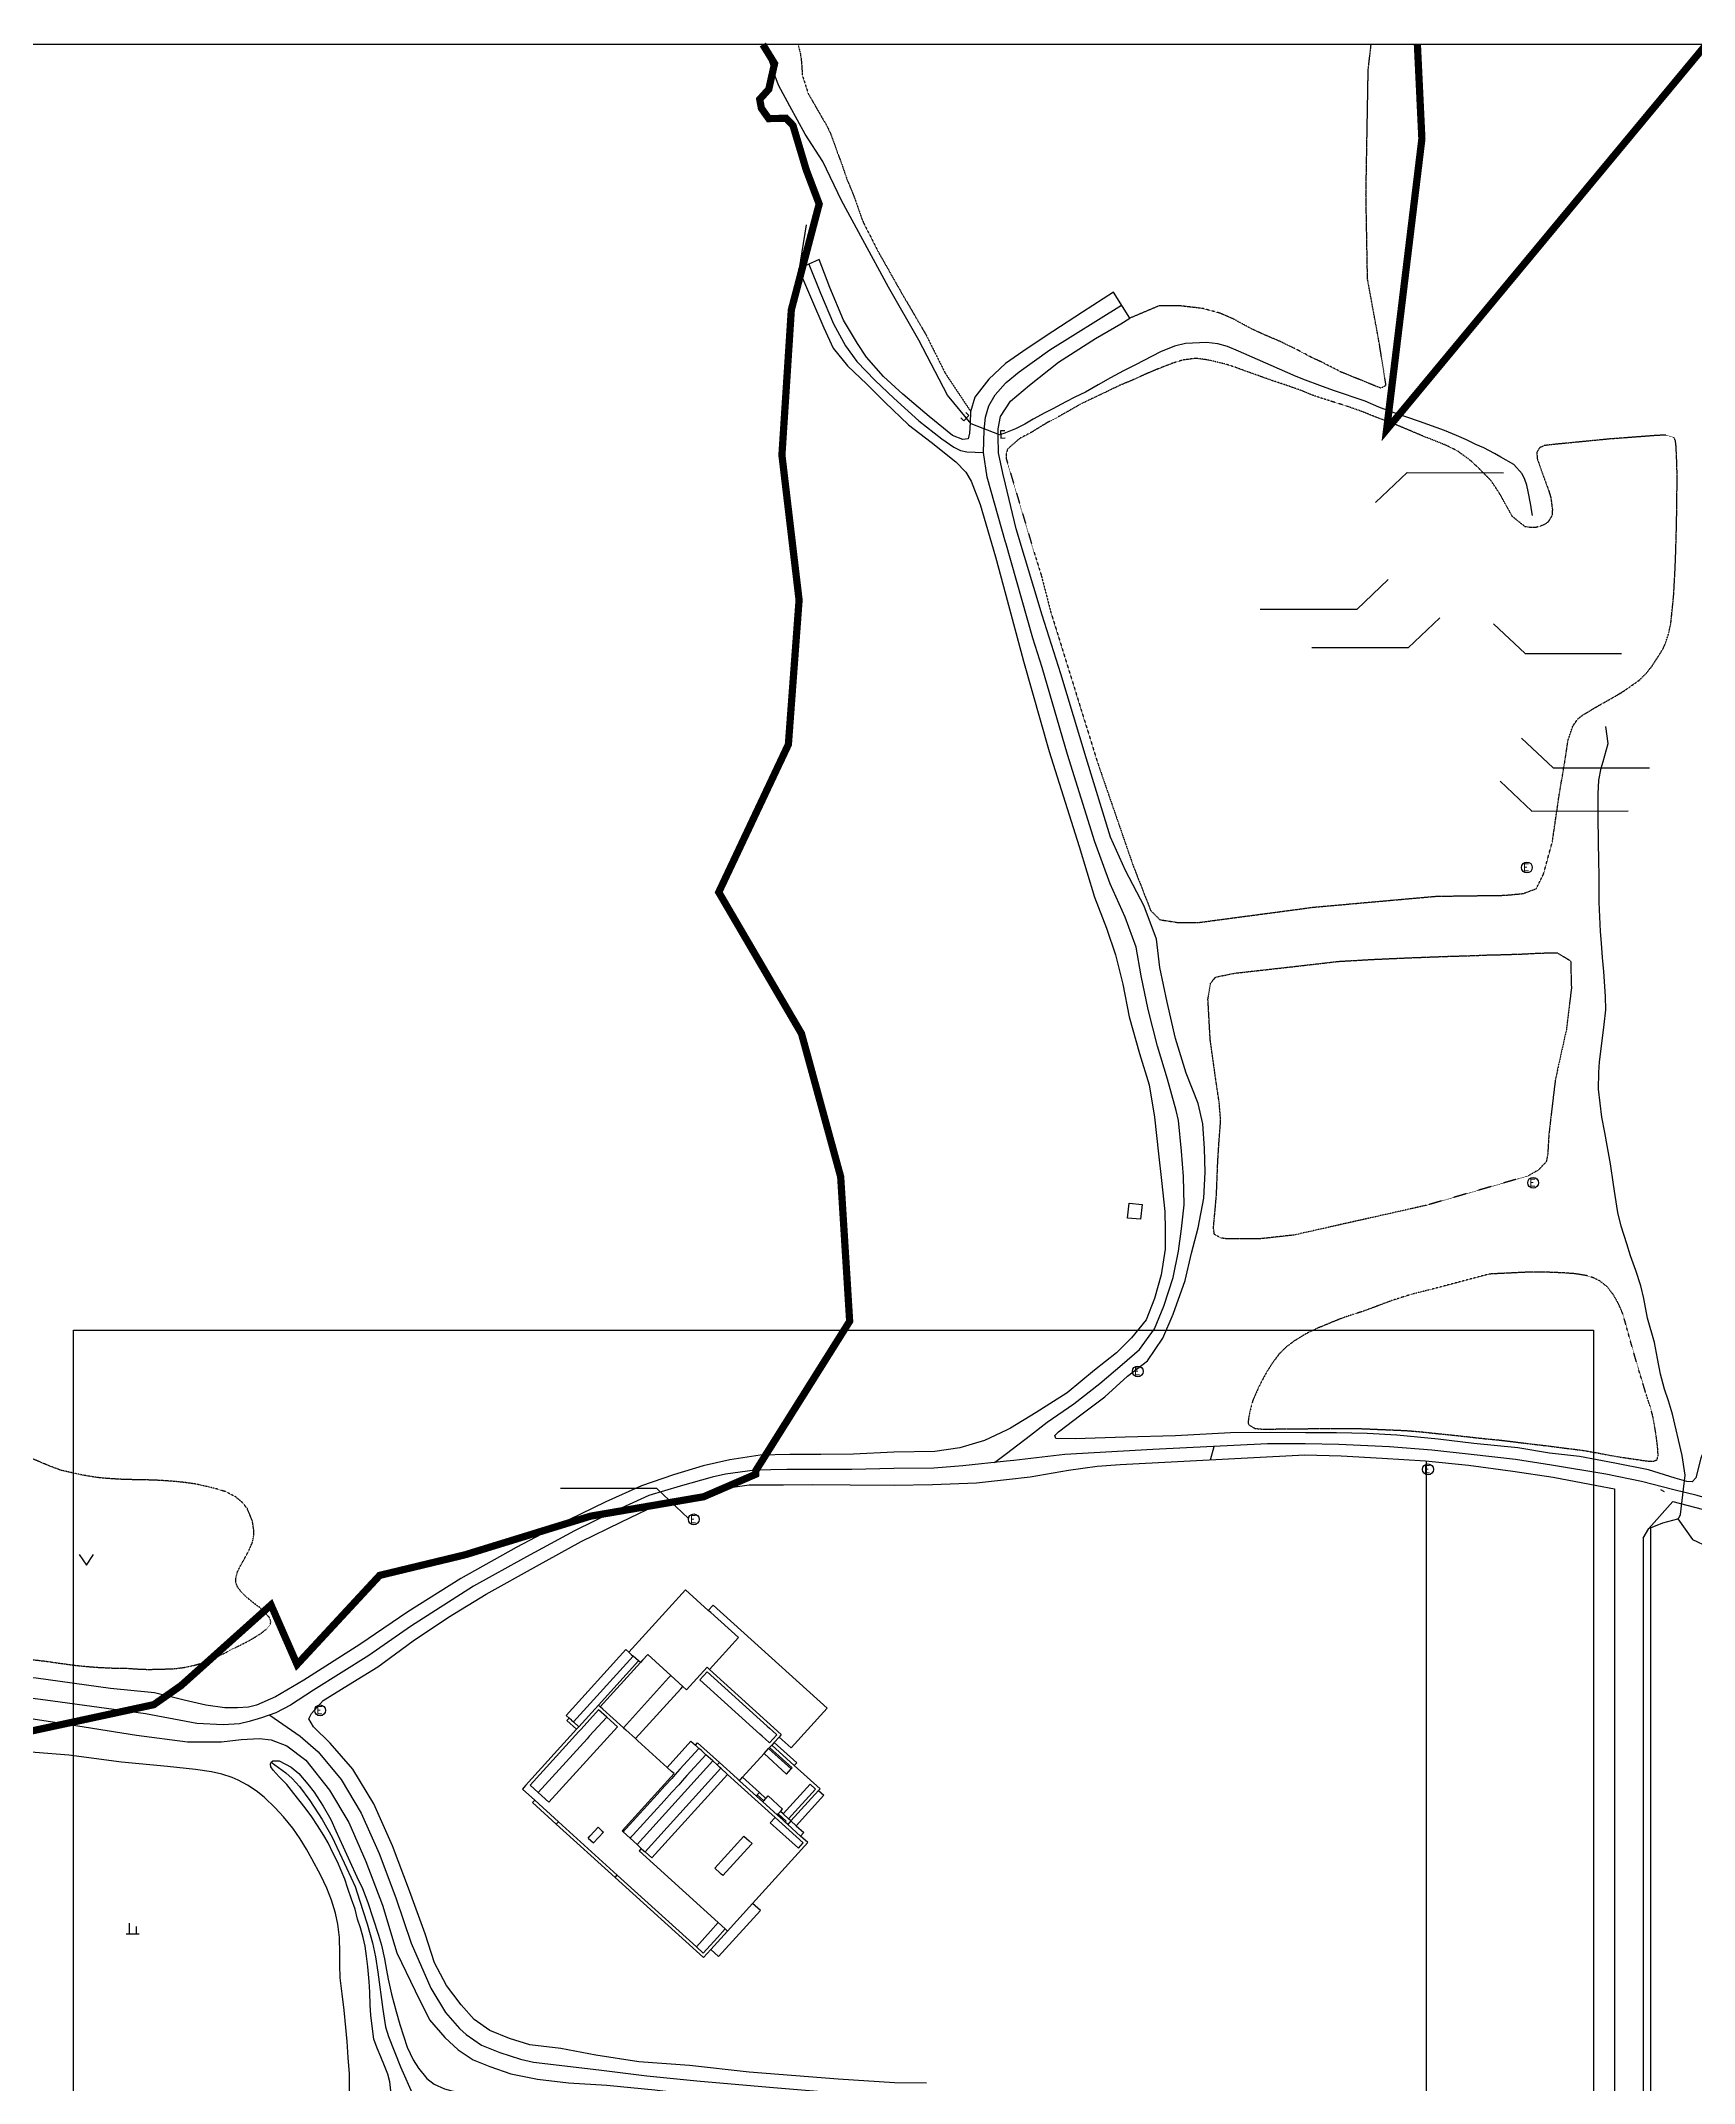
# Model space of a CAD drawing. Header units: millimetres. Extents: x 0 to 945143, y -500 to 526502.
# Drawn here: x 487704 to 716134, y 244220 to 526502 of the extents above; entities that cross this region are included whole.
import ezdxf

# ---------------------------------------------------------------- set-up
doc = ezdxf.new("R2010")
doc.units = ezdxf.units.MM
for name, pattern in [('ANYANG6', [4, 2, -2]), ('DASHDOT', [1, 0.5, -0.25, 0, -0.25]), ('GITA', [0]), ('SOLID', [0])]:
    doc.linetypes.add(name, pattern=pattern)
for name, color, linetype in [('112', 5, 'Continuous'), ('211', 1, 'SOLID'), ('ADA030', 1, 'Continuous'), ('AE340', 7, 'Continuous'), ('AZ0202', 7, 'Continuous'), ('BA002', 7, 'Continuous'), ('DAA001', 5, 'Continuous'), ('DZ001', 7, 'ANYANG6'), ('DZ0011', 3, 'Continuous'), ('J-동경계선', 9, 'DASHDOT'), ('결정선', 7, 'Continuous'), ('지번선', 251, 'Continuous'), ('현황', 7, 'Continuous')]:
    doc.layers.add(name, color=color, linetype=linetype)
doc.styles.add('GHS', font='ROMANS', dxfattribs={"bigfont": 'NGSW.shx'})

# ---------------------------------------------------------------- blocks, each defined once
blk = doc.blocks.new('DAA001')
at = {"layer": 'DAA001', "color": 7}
for points in [[(-0.54, 0.86), (-0.54, -0.64)], [(0.46, 0.36), (0.46, -0.64)], [(-0.94, -0.64), (0.86, -0.64)]]:
    blk.add_lwpolyline(points, dxfattribs=at)
blk = doc.blocks.new('AZ0202')
at = {"layer": 'AZ0202'}
blk.add_circle((0, 0), 0.75, dxfattribs=at)
at = {"layer": 'AZ0202', "style": 'GHS'}
blk.add_text('E', height=1, dxfattribs=at).set_placement((-0.5, -0.48))
blk = doc.blocks.new('DZ0011')
at = {"layer": 'DZ0011', "color": 7}
blk.add_lwpolyline([(-1, 0.6), (0, -0.9), (1, 0.6)], dxfattribs=at)

msp = doc.modelspace()

# ---------------------------------------------------------------- linework, layer by layer
for p, q in [((576777, 312420, -72164), (568952, 303790, -72164)), ((579926, 309565, -72164), (576777, 312420, -72164)), ((579926, 309565, -72164), (580597, 310306, -72164)), ((580259, 309263, -72164), (579926, 309565, -72164)), ((584074, 305803, -72164), (580259, 309263, -72164)), ((580597, 310306, -72164), (596340, 296032, -72164)), ((580077, 301396, -72164), (584074, 305803, -72164)), ((560282, 295047, -72164), (568544, 304159, -72164)), ((569544, 303252, -72164), (561282, 294140, -72164)), ((564743, 296469, -72164), (570285, 302580, -72164)), ((570544, 302345, -72164), (565003, 296234, -72164)), ((568544, 304159, -72164), (568952, 303790, -72164)), ((568952, 303790, -72164), (569285, 303487, -72164)), ((569285, 303487, -72164), (569544, 303252, -72164)), ((570285, 302580, -72164), (569544, 303252, -72164)), ((570544, 302345, -72164), (570285, 302580, -72164)), ((570847, 302679, -72164), (570544, 302345, -72164)), ((571560, 303465, -72164), (570847, 302679, -72164)), ((574746, 300577, -72164), (571560, 303465, -72164)), ((574443, 300244, -72164), (568188, 293345, -72164)), ((574443, 300244, -72164), (574746, 300577, -72164)), ((576412, 299066, -72164), (574746, 300577, -72164)), ((576931, 298595, -72164), (579744, 301698, -72164)), ((578768, 299951, -72164), (579775, 301062, -72164)), ((578768, 299951, -72164), (587028, 292461, -72164)), ((579744, 301698, -72164), (580077, 301396, -72164)), ((588035, 293573, -72164), (579775, 301062, -72164)), ((580077, 301396, -72164), (590004, 292395, -72164)), ((562023, 293469, -72164), (564743, 296469, -72164)), ((564743, 296469, -72164), (565003, 296234, -72164)), ((576110, 298732, -72164), (569855, 291834, -72164)), ((576110, 298732, -72164), (576412, 299066, -72164)), ((576931, 298595, -72164), (576412, 299066, -72164)), ((560690, 294678, -72164), (560282, 295047, -72164)), ((560690, 294678, -72164), (560387, 294344, -72164)), ((560387, 294344, -72164), (561721, 293135, -72164)), ((561023, 294375, -72164), (560690, 294678, -72164)), ((561023, 294375, -72164), (561282, 294140, -72164)), ((561282, 294140, -72164), (562023, 293469, -72164)), ((564775, 295833, -72164), (562356, 293166, -72164)), ((565888, 294824, -72164), (563470, 292157, -72164)), ((565888, 294824, -72164), (564775, 295833, -72164)), ((565336, 295931, -72164), (565003, 296234, -72164)), ((568188, 293345, -72164), (565336, 295931, -72164)), ((567370, 293480, -72164), (565888, 294824, -72164)), ((596340, 296032, -72164), (591369, 290550, -72164)), ((554668, 285357, -72164), (561721, 293135, -72164)), ((562054, 292833, -72164), (555303, 285388, -72164)), ((563168, 291823, -72164), (556417, 284378, -72164)), ((557898, 283035, -72164), (567370, 293480, -72164)), ((562023, 293469, -72164), (561721, 293135, -72164)), ((562356, 293166, -72164), (562054, 292833, -72164)), ((563470, 292157, -72164), (563168, 291823, -72164)), ((568188, 293345, -72164), (568522, 293043, -72164)), ((569855, 291834, -72164), (568522, 293043, -72164)), ((570188, 291532, -72164), (569855, 291834, -72164)), ((574226, 287871, -72164), (570188, 291532, -72164)), ((574226, 287871, -72164), (577518, 291502, -72164)), ((577518, 291502, -72164), (578148, 290931, -72164)), ((578148, 290931, -72164), (578450, 291264, -72164)), ((578148, 290931, -72164), (578481, 290628, -72164)), ((578450, 291264, -72164), (581450, 288544, -72164)), ((587361, 292159, -72164), (587028, 292461, -72164)), ((587768, 291790, -72164), (587361, 292159, -72164)), ((588361, 291252, -72164), (587768, 291790, -72164)), ((588035, 293573, -72164), (588369, 293270, -72164)), ((589369, 292364, -72164), (588361, 291252, -72164)), ((588776, 292901, -72164), (588369, 293270, -72164)), ((588392, 290617, -72164), (588694, 290950, -72164)), ((589030, 291320, -72164), (588694, 290950, -72164)), ((588694, 290950, -72164), (591806, 288129, -72164)), ((588776, 292901, -72164), (589369, 292364, -72164)), ((589702, 292061, -72164), (589030, 291320, -72164)), ((589030, 291320, -72164), (592142, 288499, -72164)), ((590004, 292395, -72164), (589702, 292061, -72164)), ((591369, 290550, -72164), (589702, 292061, -72164)), ((580555, 288748, -72164), (570077, 277191, -72164)), ((578629, 290494, -72164), (576009, 287604, -72164)), ((579592, 289621, -72164), (576972, 286731, -72164)), ((578629, 290494, -72164), (578481, 290628, -72164)), ((578926, 290225, -72164), (578629, 290494, -72164)), ((579592, 289621, -72164), (578926, 290225, -72164)), ((580555, 288748, -72164), (579592, 289621, -72164)), ((581148, 288210, -72164), (580555, 288748, -72164)), ((581450, 288544, -72164), (581148, 288210, -72164)), ((581481, 287908, -72164), (581148, 288210, -72164)), ((583895, 286327, -72164), (581450, 288544, -72164)), ((584664, 286505, -72164), (587620, 289765, -72164)), ((587620, 289765, -72164), (588258, 290469, -72164)), ((587620, 289765, -72164), (590731, 286944, -72164)), ((588258, 290469, -72164), (588392, 290617, -72164)), ((591369, 287647, -72164), (588258, 290469, -72164)), ((591503, 287795, -72164), (588392, 290617, -72164)), ((592142, 288499, -72164), (591806, 288129, -72164)), ((595362, 284905, -72164), (591806, 288129, -72164)), ((554668, 285357, -72164), (554231, 284875, -72164)), ((555303, 285388, -72164), (556417, 284378, -72164)), ((575189, 286998, -72164), (568002, 279072, -72164)), ((571188, 276183, -72164), (581667, 287740, -72164)), ((572114, 275344, -72164), (582593, 286900, -72164)), ((573927, 285308, -72164), (572852, 284123, -72164)), ((574867, 286345, -72164), (573927, 285308, -72164)), ((574226, 287871, -72164), (574855, 287300, -72164)), ((575189, 286998, -72164), (574855, 287300, -72164)), ((575337, 286863, -72164), (574867, 286345, -72164)), ((575830, 285471, -72164), (574890, 284435, -72164)), ((576009, 287604, -72164), (575337, 286863, -72164)), ((576300, 285990, -72164), (575830, 285471, -72164)), ((576972, 286731, -72164), (576300, 285990, -72164)), ((581667, 287740, -72164), (581481, 287908, -72164)), ((582593, 286900, -72164), (581667, 287740, -72164)), ((589149, 280956, -72164), (582593, 286900, -72164)), ((583895, 286327, -72164), (584228, 286025, -72164)), ((584228, 286025, -72164), (584664, 286505, -72164)), ((584228, 286025, -72164), (586562, 283909, -72164)), ((584664, 286505, -72164), (586998, 284389, -72164)), ((593985, 285545, -72164), (590257, 281434, -72164)), ((590731, 286944, -72164), (591369, 287647, -72164)), ((591503, 287795, -72164), (591369, 287647, -72164)), ((593985, 285545, -72164), (594726, 284873, -72164)), ((554231, 284875, -72164), (555938, 283327, -72164)), ((555938, 283327, -72164), (555636, 282994, -72164)), ((558908, 280027, -72164), (555636, 282994, -72164)), ((559210, 280360, -72164), (555938, 283327, -72164)), ((556417, 284378, -72164), (557898, 283035, -72164)), ((572852, 284123, -72164), (568575, 279405, -72164)), ((573816, 283250, -72164), (569538, 278532, -72164)), ((574890, 284435, -72164), (573816, 283250, -72164)), ((586562, 283909, -72164), (586695, 284056, -72164)), ((587451, 283103, -72164), (586562, 283909, -72164)), ((586695, 284056, -72164), (586998, 284389, -72164)), ((587584, 283250, -72164), (586695, 284056, -72164)), ((586998, 284389, -72164), (587887, 283583, -72164)), ((587451, 283103, -72164), (587584, 283250, -72164)), ((587451, 283103, -72164), (589451, 281289, -72164)), ((587584, 283250, -72164), (587887, 283583, -72164)), ((587887, 283583, -72164), (588190, 283918, -72164)), ((590190, 282104, -72164), (588190, 283918, -72164)), ((590998, 280762, -72164), (594726, 284873, -72164)), ((591331, 280460, -72164), (595160, 284682, -72164)), ((595901, 284011, -72164), (592072, 279788, -72164)), ((595362, 284905, -72164), (595160, 284682, -72164)), ((595160, 284682, -72164), (595901, 284011, -72164)), ((559210, 280360, -72164), (558908, 280027, -72164)), ((558908, 280027, -72164), (567041, 272652, -72164)), ((567343, 272986, -72164), (559210, 280360, -72164)), ((563610, 278396, -72164), (564684, 279581, -72164)), ((564684, 279581, -72164), (565277, 279044, -72164)), ((589149, 280956, -72164), (588477, 280215, -72164)), ((592366, 276688, -72164), (588477, 280215, -72164)), ((593038, 277429, -72164), (589149, 280956, -72164)), ((589451, 281289, -72164), (589484, 281325, -72164)), ((590155, 280651, -72164), (589451, 281289, -72164)), ((589484, 281325, -72164), (589584, 281436, -72164)), ((589484, 281325, -72164), (590187, 280687, -72164)), ((589584, 281436, -72164), (589887, 281770, -72164)), ((590696, 280429, -72164), (589584, 281436, -72164)), ((589887, 281770, -72164), (590190, 282104, -72164)), ((590257, 281434, -72164), (589887, 281770, -72164)), ((590187, 280687, -72164), (590155, 280651, -72164)), ((590562, 280281, -72164), (590155, 280651, -72164)), ((590998, 280762, -72164), (590257, 281434, -72164)), ((590696, 280429, -72164), (590562, 280281, -72164)), ((590896, 279979, -72164), (590562, 280281, -72164)), ((591331, 280460, -72164), (590896, 279979, -72164)), ((592673, 278367, -72164), (590896, 279979, -72164)), ((591331, 280460, -72164), (590998, 280762, -72164)), ((592072, 279788, -72164), (591331, 280460, -72164)), ((592072, 279788, -72164), (593109, 278848, -72164)), ((563341, 278100, -72164), (563610, 278396, -72164)), ((563341, 278100, -72164), (564082, 277428, -72164)), ((565425, 278910, -72164), (564082, 277428, -72164)), ((565277, 279044, -72164), (565425, 278910, -72164)), ((568150, 278938, -72164), (568002, 279072, -72164)), ((568272, 279072, -72164), (568150, 278938, -72164)), ((568150, 278938, -72164), (569113, 278064, -72164)), ((568575, 279405, -72164), (568272, 279072, -72164)), ((569235, 278199, -72164), (569113, 278064, -72164)), ((570077, 277191, -72164), (569113, 278064, -72164)), ((569538, 278532, -72164), (569235, 278199, -72164)), ((570077, 277191, -72164), (570669, 276654, -72164)), ((570669, 276654, -72164), (570367, 276320, -72164)), ((570669, 276654, -72164), (571003, 276351, -72164)), ((580820, 273929, -72164), (584850, 278374, -72164)), ((585827, 277218, -72164), (581931, 272921, -72164)), ((584850, 278374, -72164), (585591, 277702, -72164)), ((585591, 277702, -72164), (585961, 277366, -72164)), ((585961, 277366, -72164), (585827, 277218, -72164)), ((586049, 269051, -72164), (593674, 277460, -72164)), ((592366, 276688, -72164), (593038, 277429, -72164)), ((593109, 278848, -72164), (592673, 278367, -72164)), ((593674, 277460, -72164), (592673, 278367, -72164)), ((581294, 266412, -72164), (570367, 276320, -72164)), ((571003, 276351, -72164), (571188, 276183, -72164)), ((571188, 276183, -72164), (572114, 275344, -72164)), ((581561, 273257, -72164), (580820, 273929, -72164)), ((567041, 272652, -72164), (567343, 272986, -72164)), ((567041, 272652, -72164), (579264, 261569, -72164)), ((567343, 272986, -72164), (578270, 263078, -72164)), ((581709, 273123, -72164), (581561, 273257, -72164)), ((581894, 272955, -72164), (581709, 273123, -72164)), ((581931, 272921, -72164), (581894, 272955, -72164)), ((582590, 265237, -72164), (586049, 269051, -72164)), ((587123, 268077, -72164), (586049, 269051, -72164)), ((580219, 265227, -72164), (581294, 266412, -72164)), ((581182, 264354, -72164), (582257, 265539, -72164)), ((581294, 266412, -72164), (582257, 265539, -72164)), ((587123, 268077, -72164), (581346, 261706, -72164)), ((582257, 265539, -72164), (582590, 265237, -72164)), ((578270, 263078, -72164), (580219, 265227, -72164)), ((579233, 262205, -72164), (578270, 263078, -72164)), ((581182, 264354, -72164), (579233, 262205, -72164)), ((579264, 261569, -72164), (580272, 262680, -72164)), ((580272, 262680, -72164), (582590, 265237, -72164)), ((581346, 261706, -72164), (580272, 262680, -72164))]:
    msp.add_line(p, q)
at = {"elevation": 72245}
msp.add_lwpolyline([(492207, 199812), (492207, 348312), (702207, 348312), (702207, 199812), (492207, 199812)], close=True, dxfattribs=at)
at = {"layer": '112', "linetype": 'Continuous', "extrusion": (0.000761888, -0.001614, 0.999998)}
msp.add_line((712023, 325950, -72261), (711553, 326208, -72260), dxfattribs=at)
msp.add_line((712023, 325950, -72261), (711553, 326208, -72260), dxfattribs=at)
msp.add_line((712023, 325950, -72261), (711553, 326208, -72260), dxfattribs=at)
msp.add_line((712023, 325950, -72261), (711553, 326208, -72260), dxfattribs=at)
at = {"layer": '211', "color": 5, "linetype": 'GITA', "extrusion": (0.000761888, -0.001614, 0.999998)}
msp.add_line((591326, 487565, -56940), (593476, 501070, -56920), dxfattribs=at)
at = {"layer": 'ADA030', "extrusion": (0.000761888, -0.001614, 0.999998)}
msp.add_line((709110, 319539, -72269), (709875, 320867, -72267), dxfattribs=at)
at = {"layer": 'ADA030', "extrusion": (0.000761888, -0.001614, 0.999998), "elevation": -72244, "flags": 128}
for points in [[(621177, 334355), (618122, 332919), (614750, 331897), (611275, 331393), (605612, 331316), (600042, 331026), (595532, 330987), (591232, 330998), (587166, 330909), (582947, 330276), (579291, 329447), (575171, 328183), (570767, 326644), (565802, 324460), (560611, 321914), (553440, 318146), (545782, 313867), (538466, 309227), (531829, 304720), (524073, 299820), (520159, 297508), (517549, 296361), (516442, 296080), (514937, 295968), (513194, 295967), (510557, 296330), (507540, 297026), (503459, 298034), (497369, 298664), (487096, 300086), (477098, 301047), (473258, 301288), (472860, 301479), (472711, 301888), (474777, 303725), (476877, 305669), (478975, 308619), (480849, 311963), (482885, 315398), (484832, 319440), (481682, 320671), (479355, 315735), (477536, 311812), (475678, 309265), (474089, 307441), (471975, 305722), (469429, 303971), (466491, 302071), (464698, 301254), (462200, 300628), (458515, 300332), (455119, 300269), (450858, 300703), (446335, 301388), (441777, 302500), (437253, 303709), (433621, 305022), (428829, 306476), (423679, 308287), (418450, 309751), (413166, 310578), (409154, 311133), (403894, 311556), (398395, 311980), (393640, 312173), (389000, 312041), (385683, 311961), (383639, 312006), (382748, 312764), (382633, 313446), (384454, 314908), (388556, 316915), (392791, 318719), (397759, 320902), (403363, 323342), (407749, 325488), (412243, 327715), (416031, 330243), (418338, 331482), (421043, 333283), (423451, 336316), (425954, 340034), (427153, 343490), (427322, 348523), (426943, 351947), (426331, 353989), (425936, 355850), (424272, 361251), (422327, 367257), (420861, 372925), (419795, 377148), (418424, 381537), (416395, 387692), (414303, 392948), (410797, 400604), (407661, 406823), (404682, 412914), (401340, 418957), (397236, 425560), (393518, 431067), (388339, 438639), (384981, 442701), (382693, 445468), (379119, 450493), (376445, 454896), (374033, 459340), (371930, 463783), (370417, 468238), (369035, 472826), (367209, 479830), (365966, 485766), (365113, 491604), (364039, 498733), (363372, 504453), (362949, 510008), (363378, 516209), (364097, 520668), (364924, 523747), (365869, 525719), (366054, 525886)], [(621039, 481772), (621034, 481768), (618725, 479632), (616810, 477157), (616201, 475111), (616140, 473583), (616086, 472140), (615872, 471386), (615123, 471270), (613736, 471832), (610490, 474445), (606848, 477556), (604173, 479990), (601815, 482685), (600609, 484561), (598645, 487777), (596763, 492300), (595292, 496158), (592454, 494860), (594229, 490684), (595930, 486729), (597217, 483904), (599209, 481483), (601868, 478933), (604379, 476459), (607624, 473329), (610750, 470916), (614174, 468184), (615560, 466777), (616277, 465548), (617547, 462319), (619639, 455065), (621069, 449749)], [(621044, 475529), (621735, 476602), (624348, 478817), (628385, 481957), (633466, 485223), (636954, 487250), (638216, 488046), (635948, 491627), (631684, 488869), (627566, 486232), (624050, 483862), (621039, 481772)], [(621054, 465104), (620693, 466615), (620069, 469425), (620012, 471731), (620048, 472759), (620370, 474480), (621044, 475529)], [(713233, 324476), (717285, 323448), (723549, 321169), (730372, 318389), (739344, 314444), (747763, 311019), (754358, 308348), (761174, 305841), (766711, 303790), (772277, 301808), (777455, 299881), (782031, 298598), (786656, 297780), (790821, 297263), (793683, 297205), (796949, 297366), (803218, 297907), (811157, 298542), (816603, 298994), (821015, 299487), (824882, 300076), (828590, 300548), (831053, 301405), (832789, 302261), (834696, 304113), (835552, 306165), (836339, 309405), (837517, 313366), (837947, 317985), (838320, 321797), (838163, 324483), (837925, 327856), (837625, 331519), (836740, 337288), (833684, 337152), (834154, 334057), (834807, 330026), (835072, 325909), (835189, 323120), (835199, 319230), (834814, 315713), (834005, 313138), (833092, 310415), (832446, 308346), (831095, 306389), (829496, 305156), (827283, 304334), (823985, 303553), (820180, 303041), (814695, 302449), (808272, 301982), (802622, 301564), (796858, 301192), (791030, 301364), (785973, 301854), (781047, 302749), (776142, 304123), (770918, 305976), (764972, 307957), (756854, 311105), (748832, 314194), (737234, 319107), (728848, 322770), (721611, 325405), (718212, 326395), (717835, 326503), (717566, 327460), (718246, 330086), (718921, 331732), (719916, 333197), (721275, 334200), (723505, 334964), (726211, 335651), (728239, 335984), (730677, 335943), (733664, 335789), (736575, 335426), (739496, 335260), (742441, 335069), (745094, 334700), (750616, 333527), (755190, 331938), (759262, 330756), (763648, 329536), (766756, 328628), (770617, 327983), (773985, 327492), (776889, 327501), (779983, 327737), (782433, 328087), (784744, 328875), (786812, 329986), (789089, 331974), (790855, 334135), (793042, 336177), (795745, 338248), (797437, 339644), (799598, 341957), (800486, 344627), (800788, 347875), (800796, 350260), (800257, 353383), (799623, 355822), (798538, 358758), (797321, 361647), (796480, 365362), (796013, 369889), (795830, 373957), (795449, 378381), (795686, 380329), (796432, 382058), (797334, 384043), (797858, 386679), (797680, 388922), (797194, 390470), (796216, 392656), (795118, 392165), (796068, 390043), (796492, 388692), (796646, 386750), (796182, 384414), (795333, 382545), (794514, 380646), (794240, 378402), (794630, 373878), (794814, 369800), (795292, 365167), (796172, 361278), (797420, 358316), (798475, 355462), (799081, 353129), (799594, 350159), (799586, 347933), (799301, 344876), (798540, 342586), (796611, 340522), (794996, 339189), (792264, 337095), (789975, 334958), (788222, 332813), (786123, 330981), (784262, 329981), (782151, 329261), (779852, 328932), (776841, 328703), (774070, 328694), (770803, 329171), (767024, 329802), (763978, 330692), (759590, 331913), (755555, 333084), (750939, 334687), (745302, 335885), (742563, 336266), (739569, 336460), (736683, 336624), (733769, 336987), (730718, 337144), (728151, 337187), (725965, 336829), (723161, 336117), (720710, 335277), (719037, 334042), (717856, 332303), (717103, 330467), (716402, 327762), (715933, 327239), (715200, 327254), (713552, 327711), (709897, 328858), (705209, 329787), (700345, 330731), (696186, 331172), (691839, 331923), (685772, 332502), (680823, 333095), (675108, 333652), (671012, 333891), (666752, 333976), (662475, 333982), (657590, 334021), (652111, 333984), (644518, 333554), (637561, 333396), (630654, 333155), (628002, 333185), (627866, 333604), (628346, 334126), (631436, 336456), (634763, 338945), (637889, 341844), (640650, 343920), (642785, 347094), (644200, 350375), (645869, 355053), (646722, 358810), (647644, 362328), (648448, 366408), (648646, 370020), (648534, 373280), (648297, 376705), (647642, 379503), (645991, 383697), (644545, 388493), (643401, 393534), (642372, 398314), (641919, 402204), (640202, 406772), (637639, 411719), (635547, 416332), (632178, 427303), (628676, 438904), (626129, 447009), (622533, 458923), (621054, 465104)], [(621069, 449749), (623518, 440636), (627083, 428149), (631213, 415015), (633322, 408028), (634983, 403733), (636234, 400055), (637238, 395985), (638138, 391505), (639550, 386397), (640902, 382066), (641613, 377609), (642195, 372573), (642582, 368854), (643051, 364572), (643090, 362045), (643122, 359364), (642546, 355830), (641641, 352573), (640454, 349588), (638443, 347124), (636392, 345025), (633342, 342633), (629551, 339536), (625269, 336790), (621730, 334615), (621177, 334355)], [(662400, 330956), (667410, 330804), (673068, 330485), (679055, 330133), (685032, 329526), (691156, 328699), (696730, 327879), (702765, 326730), (705165, 326250)], [(610147, 244103), (610147, 244103), (605688, 244152), (597940, 244664), (585635, 245632), (577374, 246523), (570370, 247064), (564432, 247961), (559614, 248886), (555330, 249408), (552522, 250293), (549782, 251379), (547637, 252918), (545832, 254913), (543816, 257611), (542170, 260748), (540838, 264727), (538671, 270697), (536349, 276922), (533758, 282704), (530875, 287514), (527734, 291103), (525417, 293356), (524789, 294471), (525132, 295199), (526764, 296988), (530275, 299154), (534321, 301663), (539182, 305248), (544096, 308494), (549286, 311698), (556249, 315540), (562390, 318947), (567906, 321658), (572780, 323990), (577032, 325010), (581760, 326269), (585638, 326781), (590386, 326812), (594311, 326832), (599593, 326790), (605648, 326775), (610964, 326835), (617041, 327087), (621183, 327545)], [(621183, 327545), (624457, 327906), (629737, 328828), (633706, 329372), (636898, 329618)], [(378655, 305985), (386582, 307446), (390148, 307899), (394107, 307937), (398032, 307900), (402139, 307647), (405633, 307181), (409507, 306878), (414019, 306128), (419515, 304681), (424376, 302633), (429003, 300955), (434056, 299604), (439284, 298267), (443886, 297917), (449124, 297179), (452771, 297027), (455175, 296439), (457186, 295035), (458688, 293173), (459285, 291260), (459871, 288478), (461485, 278321), (462507, 267208), (464034, 252711), (464688, 244295), (465476, 239821), (466318, 237017), (467189, 234122), (468309, 232361), (469718, 230703), (471474, 229120), (474060, 228015), (476521, 227446), (480645, 227322), (491035, 226715), (499544, 226617), (505428, 226447), (511666, 225991), (517579, 225761), (522448, 225221), (526227, 224425), (530848, 223124), (534657, 221682), (539016, 220291), (543812, 219409), (549527, 218855), (555213, 218696), (561439, 218419), (562013, 218329), (563431, 216588), (564841, 213759), (565468, 210761), (565637, 207587), (565421, 204894), (565130, 203485), (564002, 200012), (562274, 197048), (559917, 193186), (558228, 189053), (556735, 182626), (555748, 177057), (555402, 172177), (555742, 166265), (556144, 162909), (556878, 157833), (556879, 157830)], [(621308, 194469), (620925, 194817), (616257, 199683), (611102, 205968), (606034, 211244), (602212, 214644), (599424, 216931), (597000, 218708), (594521, 219985), (591389, 221192), (588371, 221900), (585155, 222231), (581884, 222326), (578885, 222299), (574966, 222223), (570701, 222100), (566969, 222022), (563175, 222010), (559187, 222232), (554671, 222482), (550797, 222775), (546763, 223078), (542036, 223592), (537945, 224278), (534251, 225173), (531699, 226176), (528254, 227435), (525640, 228076), (522214, 228511), (518965, 228553), (514670, 228785), (509882, 228987), (505013, 229447), (499617, 229650), (494004, 229864), (488392, 230072), (483484, 230217), (479280, 230753), (476149, 231226), (474029, 232171), (471967, 234195), (470841, 236680), (469760, 240051), (468879, 243678), (467848, 251259), (466172, 266000), (463820, 285289), (463532, 290553), (463582, 293484), (463983, 295064), (464911, 296003), (466234, 296412), (468301, 296464), (472028, 296299), (477601, 295852), (489691, 293989), (500964, 292223), (508020, 291265), (512706, 291279), (515454, 291609), (517965, 291727), (519601, 291559), (521744, 290740), (524390, 288731), (527633, 284595), (530307, 280150), (532678, 274754), (534950, 268699), (536965, 262137), (539461, 256844), (541461, 252844), (543578, 250435), (545430, 248730), (547483, 247307), (549814, 246389), (552713, 245404), (556362, 244646), (560668, 244128), (565974, 243816), (572609, 243182), (579382, 242364), (591272, 241474), (602242, 240370), (611001, 239819), (619279, 238783), (621267, 238437)]]:
    msp.add_lwpolyline(points, dxfattribs=at)
at = {"layer": 'ADA030', "flags": 128}
for points, elevation in [([(636843, 329734), (662345, 331072)], -72197), ([(705110, 326366), (705110, 209343)], -72269), ([(709875, 320867), (713178, 324592)], -72267), ([(709110, 319539), (709110, 206538)], -72269)]:
    msp.add_lwpolyline(points, dxfattribs=dict(at, elevation=elevation))
at = {"layer": 'AE340', "extrusion": (0.000761888, -0.001614, 0.999998), "elevation": -72244, "flags": 128}
for points in [[(614859, 474291), (615294, 473878), (615982, 474604), (615546, 475017)], [(620943, 472496), (620343, 472477), (620374, 471478), (620974, 471497)]]:
    msp.add_lwpolyline(points, dxfattribs=at)
at = {"layer": 'BA002', "extrusion": (0.000761888, -0.001614, 0.999998), "elevation": -72244}
msp.add_lwpolyline([(519568, 288489), (521591, 287013), (522472, 286235), (523485, 285091), (524908, 283184), (526627, 280523), (528006, 278088), (530004, 273870), (531167, 271266), (531798, 269403), (532840, 266103), (533585, 263506), (534015, 261574), (534329, 259428), (535008, 254261), (535388, 251883), (535784, 250562), (537437, 246379), (539263, 242321), (540092, 241057), (541191, 240042), (542954, 238985), (544681, 238460), (546775, 238253), (557168, 238168), (570168, 238014), (573940, 237809), (578368, 237318), (584601, 236293), (589890, 235064), (596623, 233997), (603511, 233178), (610399, 232481), (621273, 231866)], dxfattribs=at)
at = {"layer": 'DZ001', "extrusion": (0.000761888, -0.001614, 0.999998), "elevation": -72244, "flags": 128}
for points in [[(592346, 525886), (592497, 525455), (592695, 524627), (592803, 523888), (592862, 523275), (592967, 521640), (593776, 519086), (594168, 518416), (594761, 517384), (595193, 516635), (596442, 514468), (596883, 513515), (597458, 511938), (597818, 510927), (598340, 509554), (598644, 508657), (599161, 507170), (599700, 505877), (600220, 504566), (600674, 503278), (601106, 502029), (601410, 501255), (603452, 497234), (606649, 491590), (610127, 485633), (612705, 480465), (616221, 475180)], [(667183, 480735), (672925, 478406), (673613, 478786), (672698, 484515), (671060, 493480), (670849, 505134), (671154, 522390), (671560, 525886)], [(667183, 480735), (664590, 482044), (663328, 482624), (662145, 483259), (661076, 483810), (658995, 484823), (656789, 485767), (655526, 486349), (654628, 486783), (652649, 487878), (650659, 488746), (648363, 489374), (647419, 489499), (645136, 489755), (642227, 489739), (638216, 488046)], [(667183, 480735), (664590, 482044), (663328, 482624), (662145, 483259), (661076, 483810), (658995, 484823), (656789, 485767), (655526, 486349), (654628, 486783), (652649, 487878), (650659, 488746), (648363, 489374), (647419, 489499), (645136, 489755), (642227, 489739), (638216, 488046)], [(667183, 480735), (664590, 482044), (663328, 482624), (662145, 483259), (661076, 483810), (658995, 484823), (656789, 485767), (655526, 486349), (654628, 486783), (652649, 487878), (650659, 488746), (648363, 489374), (647419, 489499), (645136, 489755), (642227, 489739), (638216, 488046)], [(667183, 480735), (664590, 482044), (663328, 482624), (662145, 483259), (661076, 483810), (658995, 484823), (656789, 485767), (655526, 486349), (654628, 486783), (652649, 487878), (650659, 488746), (648363, 489374), (647419, 489499), (645136, 489755), (642227, 489739), (638216, 488046)], [(476288, 305124), (480119, 303889), (481744, 303532), (484438, 302969), (486159, 302688), (488529, 302417), (490046, 302191), (492279, 301880), (493591, 301740), (495824, 301562), (497886, 301468), (499487, 301463), (500907, 301354), (502629, 301287), (504758, 301339), (506195, 301394), (507581, 301571), (508943, 301855), (509954, 302147), (511134, 302599), (513290, 303614), (514481, 304241), (515378, 304679), (516421, 305203), (517431, 305803), (518282, 306354), (518973, 306905), (519419, 307440), (519550, 307838), (519334, 308462), (518217, 309691), (517443, 310247), (516328, 311156), (515425, 312028), (514957, 312651), (514719, 313253), (514720, 313934), (514916, 314764), (515438, 315810), (515948, 316664), (516555, 317858), (516953, 318745), (517190, 319779), (517188, 320472), (517000, 321778), (516286, 323514), (515520, 324444), (514700, 325110), (513392, 325820), (511954, 326261), (510625, 326588), (509192, 326903), (507539, 327136), (505852, 327302), (504113, 327415), (502256, 327485), (500603, 327509), (498967, 327552), (497189, 327661), (495905, 327775), (494848, 327912), (493314, 328183), (490552, 328805), (489018, 329381), (487846, 329866), (486880, 330277), (485799, 330760), (484048, 331801), (482545, 333070), (481620, 334001), (480408, 335259), (479551, 336169), (478868, 336898), (478083, 337442), (477275, 338007), (476558, 338591), (475955, 338963), (475228, 339001), (474092, 338658), (472822, 337915), (471677, 337023), (470271, 335783), (468808, 334558), (467444, 333251), (466740, 332330), (465911, 331169), (465403, 330441), (464872, 329656), (464489, 328632), (464308, 327428), (464343, 326372), (464680, 325157), (465169, 323977), (465804, 322706), (466408, 321480), (467203, 320074), (467833, 318814), (468362, 317713), (468754, 316862), (469370, 315796), (470094, 314628), (470618, 313788), (471181, 312733), (471596, 311780), (472060, 310122), (472341, 308896), (472869, 306449)]]:
    msp.add_lwpolyline(points, dxfattribs=at)
for points in [[(644992, 404508), (647570, 404509), (663604, 406642), (680544, 408157), (690034, 408287), (692527, 408524), (694360, 409195), (695372, 411198), (696606, 415705), (697542, 422153), (698318, 426722), (698767, 429705), (699415, 431660), (700138, 432684), (700785, 433188), (703156, 434614), (703938, 435035), (705447, 435889), (706593, 436593), (708657, 438055), (709595, 438999), (710432, 440046), (711905, 442378), (712191, 443038), (712680, 444504), (712978, 445936), (713363, 449749), (713566, 453515), (713636, 455355), (713761, 459615), (713844, 465988), (713802, 467846), (713699, 470316), (713601, 471134), (713408, 471565), (712324, 471888), (711177, 471852), (704447, 471350), (696264, 470547), (695526, 470450), (694823, 470134), (694445, 469495), (694514, 468597), (695568, 465624), (696091, 464239), (696391, 463217), (696601, 461605), (696540, 460752), (695988, 459844), (695489, 459531), (694921, 459305), (694297, 459110), (693593, 459116), (692820, 459236), (691085, 460641), (689322, 463806), (688038, 465722), (686575, 467185), (685215, 468448), (683508, 469681), (682120, 470394), (678726, 471751), (676577, 472659), (674360, 473585), (672535, 474252), (670079, 475221), (668033, 475950), (665969, 476583), (663736, 477304), (661808, 478084), (659711, 478829), (657733, 479474), (656095, 480073), (654083, 480782), (652775, 481273), (651434, 481698), (649877, 482077), (648922, 482292), (647292, 482498), (645520, 482261), (644203, 481851), (642348, 481129), (640730, 480466), (638756, 479560), (636713, 478711), (634903, 477833), (633423, 477140), (631499, 476211), (630053, 475389), (628249, 474372), (626797, 473608), (625594, 472872), (624471, 472186), (623053, 471468), (621319, 469958), (621140, 469390), (621107, 468742), (624962, 455778), (626002, 452441), (627287, 447463), (633773, 426580), (638687, 412341), (641105, 406167), (642349, 404915)], [(652664, 397516), (660386, 398382), (667149, 399161), (669313, 399282), (671340, 399403), (675889, 399611), (677508, 399674), (681665, 399835), (685822, 399959), (687373, 400030), (689571, 400083), (690707, 400120), (692138, 400156), (693626, 400236), (694762, 400297), (696193, 400326), (697318, 400329), (699126, 399215), (699230, 395450), (698543, 389740), (697408, 384642), (696990, 382648), (696424, 377909), (696109, 375125), (695964, 372558), (695766, 371478), (694664, 370300), (693246, 369499), (679243, 365446), (660895, 361325), (656296, 360813), (651462, 360823), (650837, 360907), (649899, 361415), (649781, 362335), (649854, 363159), (650191, 366897), (650364, 371362), (650556, 374401), (650769, 377150), (650574, 379592), (650084, 382891), (649323, 388376), (649013, 393936), (649374, 396140), (650081, 396982)], [(679666, 353759), (677202, 353150), (675499, 352618), (674444, 352277), (673002, 351740), (671822, 351285), (670392, 350761), (669155, 350385), (667827, 349933), (666635, 349474), (665239, 348891), (664104, 348424), (662878, 347838), (662083, 347400), (660881, 346644), (659849, 345867), (658777, 344792), (657879, 343586), (657141, 342414), (656471, 341186), (655985, 340219), (655576, 339309), (655207, 338456), (655005, 337718), (654808, 336945), (654662, 336274), (654567, 335558), (654607, 335149), (655505, 334599), (656573, 334506), (660327, 334532), (662082, 334555), (666052, 334609), (667688, 334593), (670176, 334569), (674147, 334402), (676396, 334305), (678390, 334138), (680469, 333917), (682685, 333690), (685003, 333439), (687270, 333181), (689298, 332992), (691957, 332666), (693849, 332433), (696048, 332177), (698025, 331920), (701008, 331540), (702883, 331208), (704571, 330881), (706088, 330629), (707588, 330404), (708917, 330210), (709826, 330083), (710587, 330064), (711075, 330283), (711216, 330834), (711139, 332084), (710925, 333696), (710745, 334854), (710460, 336387), (710066, 337784), (709543, 339367), (708980, 341257), (708487, 342841), (707988, 344578), (707488, 346337), (707176, 347450), (706693, 349215), (706260, 350645), (705701, 351894), (705031, 353073), (704230, 354128), (703238, 354926), (702248, 355420), (701259, 355724), (699634, 355988), (698083, 356101), (696004, 356181), (694386, 356187), (692988, 356183), (687865, 355932)]]:
    msp.add_lwpolyline(points, close=True, dxfattribs=at)
at = {"layer": 'J-동경계선', "color": 2, "linetype": 'Continuous', "lineweight": -3}
msp.add_lwpolyline([(0, 0), (945143, 0), (945143, 526002), (0, 526002)], close=True, dxfattribs=at)
at = {"layer": '결정선', "color": 5, "linetype": 'Continuous', "lineweight": -3, "const_width": 1000}
for points in [[(483252, 292211), (503302, 296531), (505067, 297767), (507081, 299178), (507568, 299613), (519503, 310319), (523108, 302089), (534516, 314402), (546325, 317250), (546968, 317448), (563637, 322585), (568265, 323380), (576456, 324786), (579280, 325271), (586466, 328376), (586492, 328883), (599454, 349528), (598757, 360762), (598214, 369494), (592798, 389286), (581366, 408828), (590987, 429245), (592467, 449214), (590095, 469243), (591393, 489314), (595242, 503953), (593458, 508661), (591622, 514806), (590687, 515789), (588264, 515759), (587260, 517179), (587027, 518422), (588278, 519811), (589079, 523363), (587452, 526002)], [(677897, 526002), (678517, 512951), (673786, 473936), (673643, 472758), (717801, 526002)]]:
    msp.add_lwpolyline(points, dxfattribs=at)
at = {"layer": '지번선', "extrusion": (0.000761888, -0.001614, 0.999998), "elevation": -57276}
for points in [[(672148, 462598), (676518, 466729), (689842, 466721)], [(673918, 451952), (669553, 447815), (656229, 447808)], [(681025, 446655), (676660, 442518), (663336, 442510)], [(688470, 445847), (692839, 441715), (706163, 441723)], [(692336, 430045), (696706, 425913), (710030, 425920)], [(689361, 424091), (693731, 419959), (707054, 419967)], [(577218, 322191), (572849, 326323), (559525, 326316)]]:
    msp.add_lwpolyline(points, dxfattribs=at)
at = {"layer": '현황', "extrusion": (0.000761888, -0.001614, 0.999998)}
for p, q in [((711808, 321672, -72267), (713861, 322203, -72268)), ((713861, 322203, -72268), (715914, 319380, -72274)), ((709875, 320867, -72267), (711808, 321672, -72267)), ((715914, 319380, -72274), (718086, 318330, -72277))]:
    msp.add_line(p, q, dxfattribs=at)
at = {"layer": '현황', "extrusion": (0.000761888, -0.001614, 0.999998), "elevation": -72244}
for points in [[(621181, 330075), (615128, 329432), (611120, 329114), (605630, 329045), (599818, 328908), (594922, 328909), (590809, 328905), (586402, 328845), (582354, 328272), (580526, 327858), (576102, 326597), (571774, 325317), (566854, 323059), (561500, 320431), (554844, 316843), (547534, 312782), (538824, 307237), (533075, 303191), (525418, 298404), (522250, 296334), (520226, 295269), (518255, 294577), (516551, 294071), (515195, 293789), (512950, 293623), (509288, 293798), (502212, 295128), (488394, 297037), (477349, 298449), (472643, 298794), (466309, 298791), (460308, 298546), (453945, 298648), (449991, 298941), (445110, 299652), (440530, 300383), (435654, 301656), (428916, 303715), (424027, 305460), (418982, 307216), (413592, 308353), (409330, 309006), (404763, 309369), (403016, 309602), (398213, 309940), (393873, 310055), (389574, 309970), (386132, 309703), (383180, 309347), (381824, 309116), (380823, 309244), (380183, 309790), (379857, 310606), (379890, 311723), (381126, 313782), (382179, 314881), (384246, 316240), (388020, 318087), (392279, 319901), (397243, 322082), (402822, 324512), (407180, 326644), (411597, 328832), (415326, 331320), (417962, 332892), (419315, 333793), (421815, 336605), (424427, 340975), (425614, 344445), (425835, 348677), (425558, 351849), (425252, 352870), (424689, 355526), (423044, 360863), (421090, 366897), (419613, 372606), (418555, 376798), (417197, 381144), (415184, 387251), (413118, 392442), (409636, 400046), (406507, 406250), (403539, 412319), (400229, 418304), (396155, 424859), (392452, 430343), (387309, 437863), (381671, 444683), (378042, 449784), (375328, 454255), (372885, 458757), (370734, 463299), (369190, 467845), (367795, 472477), (365955, 479536), (364698, 485540), (363839, 491415), (362762, 498563), (362090, 504330), (361658, 510004), (362097, 516356), (362836, 520938), (363711, 524197), (364521, 525886)], [(621048, 472191), (620941, 472148), (620221, 471937), (616292, 473446), (613038, 477401), (609082, 485009), (604885, 492332), (601344, 498901), (598363, 504324), (595813, 509731), (593344, 513508), (591248, 517371), (589673, 520281), (588156, 524378), (588043, 525886)], [(593873, 495509), (595496, 491492), (597288, 487253), (598913, 484232), (600512, 482084), (603020, 479461), (605613, 477007), (609057, 473887), (612243, 471374), (613898, 470206), (614842, 469749), (615712, 469587), (617996, 469499)], [(621041, 479068), (621138, 479175), (622927, 480616), (627168, 483667), (637082, 489836)], [(693850, 460797), (693725, 461541), (693631, 462211), (693279, 464118), (693083, 464992), (692817, 465753), (692439, 466524), (691290, 467846), (689470, 468860), (688606, 469330), (687127, 470115), (686047, 470597), (684728, 471233), (683340, 471843), (681703, 472514), (678264, 473769), (674597, 475011), (672636, 475776), (670726, 476562), (666377, 478080), (664450, 478750), (662506, 479480), (661193, 480001), (658890, 481013), (655859, 482361), (653255, 483491), (651720, 484121), (650390, 484518), (648834, 484714), (645932, 484537), (644382, 484183), (642441, 483388), (639003, 481621), (637352, 480768), (635548, 479830), (633864, 478835), (632094, 477837), (630613, 477137), (629365, 476493), (627595, 475543), (626461, 474976), (624850, 474073), (623704, 473391), (622422, 472743), (621048, 472191)], [(621062, 457079), (618485, 466082), (617996, 469499), (618071, 472560), (618295, 474350), (618756, 475926), (619602, 477463), (621041, 479068)], [(621180, 331147), (624474, 333648), (626808, 335458), (630494, 337996), (634053, 340789), (637141, 343434), (639547, 345522), (641620, 348341), (642920, 351474), (644207, 355441), (644922, 359087), (645367, 362186), (645749, 365490), (645614, 369437), (645364, 372926), (644955, 377157), (644628, 378556), (643447, 382881), (642048, 387445), (640770, 392519), (639805, 397149), (639077, 401129), (637592, 405252), (635480, 409874), (633380, 415674), (629630, 427726), (626097, 439770), (624824, 443823), (621086, 456994), (621062, 457079)], [(713916, 322087), (714120, 322294), (714283, 322720), (714945, 328157), (714527, 330871), (713214, 336565), (712664, 338393), (712079, 340027), (711542, 342105), (711116, 344285), (710707, 346482), (709757, 349831), (709218, 352556), (708812, 354327), (708146, 356404), (707411, 358448), (706900, 360116), (706101, 362534), (705666, 364458), (705281, 366809), (705049, 368325), (704616, 371170), (704160, 373724), (703830, 375479), (703444, 377625), (702997, 381509), (703028, 383809), (703127, 385258), (703324, 387081), (703754, 390405), (703973, 392462), (703950, 394319), (703707, 397743), (703542, 399703), (703374, 401662), (703241, 403297), (703080, 407335), (703051, 410999), (703029, 413100), (702997, 415633), (702924, 419160), (702919, 420966), (702916, 422296), (703042, 424187), (703327, 425869), (703614, 426801), (704311, 429279), (703983, 431606)], [(835212, 337220), (836216, 330773), (836499, 326883), (836676, 323802), (836711, 321418), (836573, 318608), (836019, 314729), (834634, 308726), (833852, 306671), (832895, 305251), (831849, 304234), (830274, 303281), (827936, 302441), (824433, 301814), (820597, 301264), (815649, 300721), (809714, 300262), (802920, 299735), (796903, 299279), (792356, 299285), (790925, 299314), (786314, 299817), (781539, 300674), (776798, 302002), (771597, 303892), (765841, 305873), (763073, 306899), (755606, 309726), (748297, 312606), (738289, 316776), (729610, 320580), (725355, 322413), (720607, 324176), (716609, 325343), (713393, 326093), (708928, 327275), (703987, 328258), (696458, 329525), (691498, 330311), (685402, 331014), (679939, 331614), (674088, 332069), (667081, 332390), (662438, 332469), (657236, 332455), (641395, 331686), (629243, 330990), (622203, 330184), (621181, 330075)], [(619537, 329900), (621180, 331147)], [(649352, 330271), (649886, 332098)], [(621311, 191213), (619360, 192897), (615993, 196358), (609994, 203279), (604904, 208969), (601353, 212619), (597856, 215316), (596644, 216205), (593795, 217735), (590845, 218889), (587651, 219788), (584503, 220255), (581529, 220398), (578683, 220521), (574886, 220483), (571192, 220254), (564418, 220101), (560313, 220326), (554942, 220589), (550162, 220815), (545288, 221243), (540526, 221941), (538481, 222284), (534454, 223427), (531274, 224650), (527241, 225930), (525934, 226251), (522331, 226866), (518272, 227157), (513168, 227388), (510774, 227489), (505221, 227947), (499581, 228133), (492520, 228289), (489714, 228393), (482065, 228769), (478456, 229102), (476335, 229336), (472752, 230646), (470138, 233278), (469015, 235401), (467618, 239936), (466783, 243987), (465941, 251985), (464339, 266604), (461846, 286884), (461480, 290715), (461263, 294069), (461084, 298578)], [(519387, 294974), (523581, 292048), (526062, 289917), (529254, 286054), (532033, 281427), (534514, 275838), (536811, 269698), (538901, 263432), (541638, 257227), (543646, 253878), (545607, 251676), (546533, 250824), (548632, 249343), (551168, 248341), (554021, 247406), (555846, 247027), (560141, 246507), (565203, 245889), (571489, 245123), (578378, 244444), (588453, 243553), (603965, 242261), (610574, 241961), (616408, 241481), (621264, 240919)], [(621277, 227727), (619291, 227871), (617212, 227917), (614213, 228100), (611963, 228190), (609578, 228319), (607430, 228465), (604891, 228725), (602453, 228991), (600101, 229263), (597528, 229545), (592824, 230060), (590693, 230283), (588903, 230543), (587165, 230901), (585374, 231284), (583635, 231805), (580582, 233044), (579252, 233593), (577342, 234176), (575484, 234683), (573847, 234995), (571955, 235197), (570285, 235314), (565957, 235480), (564082, 235607), (562224, 235743), (560333, 235849), (556789, 235743), (554932, 235380), (553451, 234821), (551545, 233981), (550041, 233305), (548083, 232507), (546239, 231678), (544708, 230878), (542921, 229905), (541389, 229157), (539380, 228305), (537598, 227695), (536316, 227310), (535305, 226969), (533614, 226283), (532570, 225829), (525911, 221519), (522948, 220535), (521313, 220212), (518792, 219814), (516521, 219603), (514868, 219533), (513266, 219530), (511392, 219552), (510131, 219602), (508137, 219746), (506279, 219938), (504506, 220153), (502819, 220319), (500944, 220449), (499257, 220579), (497280, 220698), (495491, 220822), (493497, 220974), (492168, 221096), (490225, 221246), (488248, 221395), (486595, 221567), (484788, 221853), (483339, 222034), (481635, 222200), (479572, 222345), (477885, 222457), (476385, 222623), (474857, 222841), (473368, 223032), (471749, 223212), (470039, 223558), (468720, 223884), (465924, 224616), (463725, 225085), (461645, 225380), (460231, 225577), (458560, 225795), (456617, 225935), (454948, 225959), (452272, 226063), (450806, 226126), (448540, 226148), (447160, 226145), (444911, 226150), (443088, 226146), (441543, 226117), (440202, 226072), (438521, 226009), (436988, 225937), (435420, 225915), (433699, 225861), (432745, 225809), (430928, 225672), (428441, 225478), (426828, 225265), (425284, 224906), (424013, 224555), (422015, 223930), (420916, 223611), (426580, 226819), (431043, 227333), (438034, 227865), (444195, 228252), (450772, 228324), (458300, 227610), (465885, 226526), (479521, 224633), (488412, 223673), (496918, 222586), (506541, 221793), (511211, 221493), (514539, 221569), (517214, 221789), (519990, 222026), (523860, 223078), (532161, 228965), (533387, 231626), (534024, 232661), (534512, 233753), (534988, 234992), (535466, 236175), (535841, 237346), (536012, 238624), (536141, 240101), (536178, 241521), (536124, 243032), (535968, 244304), (535685, 245337), (535253, 246494), (534722, 247731), (534203, 248923), (533768, 250206), (533529, 251960), (533369, 253522), (533281, 254879), (533207, 256685), (533107, 258133), (532936, 260160), (532771, 261671), (532561, 263022), (532270, 264237), (531924, 265577), (531527, 266780), (531165, 268148), (530694, 269555), (530187, 271020), (529757, 272279), (529270, 273494), (528731, 274697), (528153, 275854), (527465, 277318), (526872, 278327), (525977, 279723), (525189, 280902), (524271, 282172), (522706, 284134), (521728, 285404), (520666, 286461), (519871, 287345), (519526, 287804), (519468, 288230), (519568, 288489), (519832, 288643), (520667, 288661), (522339, 287787), (523409, 286903), (524628, 285429), (525508, 284307), (526747, 282407), (527811, 280535), (528508, 278986), (529508, 276773), (530448, 274748), (531410, 272603), (532202, 271003), (532943, 269062), (533628, 266951), (534389, 264567), (534809, 263188), (535243, 261269), (535516, 259731), (535735, 258470), (536206, 256410), (536862, 253992), (537364, 252204), (537881, 250632), (538384, 249088), (539196, 247346), (539938, 246178), (541071, 244760), (542107, 243949), (543540, 243300), (546580, 242478), (548012, 242119), (550109, 241629), (551746, 241308), (553400, 240967), (554934, 240629), (556644, 240363), (558485, 240306), (560461, 240377), (562318, 240466), (564244, 240536), (566459, 240520), (568469, 240524), (570991, 240480), (573002, 240414), (575473, 240227), (577587, 240005), (579801, 239809), (582119, 239528), (585102, 239188), (587250, 238819), (590318, 238446), (592977, 238161), (595601, 237898), (598567, 237580), (600936, 237317), (603629, 237030), (606458, 236694), (609135, 236305), (611606, 235963), (614930, 235543), (617941, 235262), (621020, 235050), (621270, 235025)]]:
    msp.add_lwpolyline(points, dxfattribs=at)
for points in [[(637912, 363679), (638117, 365730), (639913, 365550), (639708, 363499)], [(491628, 289455), (486959, 289798), (485698, 289882), (483602, 289962), (481727, 290059), (480432, 290163), (478250, 290451), (477114, 290583), (475466, 290719), (474501, 290767), (473171, 290820), (472331, 290812), (471513, 290730), (470616, 290441), (470031, 289886), (469637, 288988), (469593, 287784), (469727, 285518), (470750, 276875), (471236, 273860), (472301, 267098), (472784, 263896), (473271, 261017), (474031, 254760), (474377, 251552), (474695, 248656), (474984, 245646), (475575, 240587), (475868, 238815), (476194, 237203), (476649, 236011), (477201, 235320), (478520, 234718), (480361, 234390), (482253, 234165), (484946, 233810), (487554, 233505), (490417, 233138), (494457, 232730), (497303, 232428), (500200, 232168), (503336, 231943), (505500, 231760), (508040, 231490), (510494, 231297), (513033, 231144), (515147, 231050), (517191, 231026), (519168, 231040), (521076, 231054), (522984, 231162), (524500, 231369), (525806, 231656), (526862, 232133), (527939, 232918), (528783, 233954), (529530, 235433), (530022, 236786), (530293, 238360), (530387, 240370), (530422, 242637), (530382, 245397), (530236, 247646), (530060, 249844), (529893, 251803), (529650, 254171), (529380, 256453), (529125, 258651), (529082, 260423), (529069, 262059), (529006, 264257), (528770, 266096), (528464, 267595), (527913, 269417), (527260, 271034), (526420, 272787), (525216, 275102), (524443, 276429), (523566, 277870), (522580, 279344), (521283, 280898), (520120, 282156), (518595, 283643), (517502, 284529), (516319, 285279), (515000, 285980), (514181, 286367), (512760, 286788), (511339, 287115), (509123, 287441), (505271, 287871), (498880, 288458)]]:
    msp.add_lwpolyline(points, close=True, dxfattribs=at)
at = {"layer": '현황', "elevation": -72269}
for points in [[(679110, 330238), (679110, 216339)], [(710110, 320965), (710110, 208616)]]:
    msp.add_lwpolyline(points, dxfattribs=at)

# ---------------------------------------------------------------- block references
at = {"layer": 'AZ0202', "extrusion": (0.000761888, -0.001614, 0.999998), "xscale": 1000, "yscale": 1000, "zscale": 1000, "rotation": 359.9989408490567}
for p in [(693074, 412128, -72244), (693945, 368549, -72244), (639318, 342476, -72244), (679417, 328938, -72244), (577972, 322033, -72244), (526341, 295622, -72244)]:
    msp.add_blockref('AZ0202', p, dxfattribs=at)
at = {"layer": 'DAA001', "extrusion": (0.000761888, -0.001614, 0.999998), "xscale": 1000, "yscale": 1000, "zscale": 1000, "rotation": 359.9989408490567}
msp.add_blockref('DAA001', (500488, 265374, -72244), dxfattribs=at)
at = {"layer": 'DZ0011', "extrusion": (0.000761888, -0.001614, 0.999998), "xscale": 1000, "yscale": 1000, "zscale": 1000, "rotation": 359.9989408490567}
msp.add_blockref('DZ0011', (494045, 316594, -72244), dxfattribs=at)

doc.saveas('drawing.dxf')
